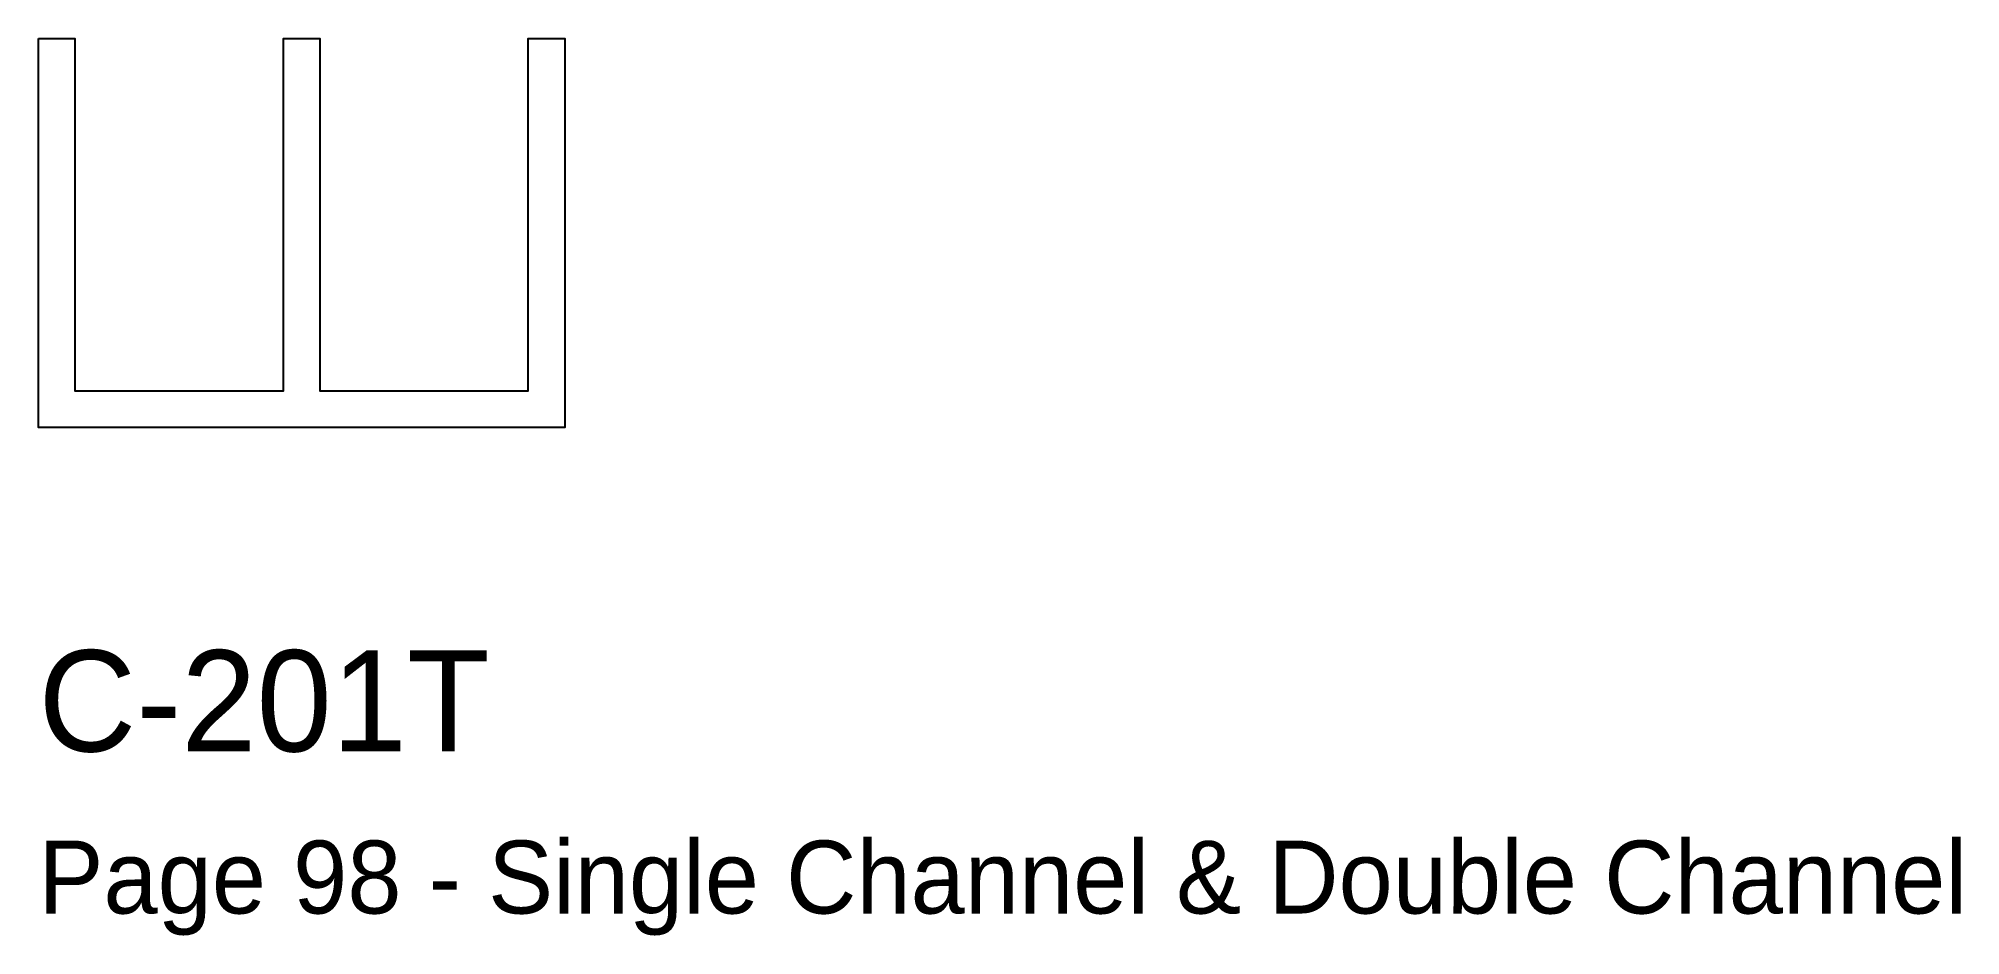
# Model space of a CAD drawing. Header units: millimetres. Extents: x 0 to 47.5, y -12.5 to 9.6.
import ezdxf

# ---------------------------------------------------------------- set-up
doc = ezdxf.new("R2010")
doc.units = ezdxf.units.MM
doc.layers.add('INFO', color=7, linetype='Continuous')
doc.layers.add('PROFILE', color=7, linetype='Continuous')

msp = doc.modelspace()

# ---------------------------------------------------------------- linework, layer by layer
at = {"layer": 'PROFILE'}
msp.add_lwpolyline([(0, 9.6), (0.9, 9.6), (0.9, 0.9), (6.05, 0.9), (6.05, 9.6), (6.95, 9.6), (6.95, 0.9), (12.1, 0.9), (12.1, 9.6), (13, 9.6), (13, 0), (0, 0)], close=True, dxfattribs=at)

# ---------------------------------------------------------------- texts
at = {"layer": 'INFO'}
for s, height, p in [('C-201T', 2.5, (0, -8)), ('Page 98 - Single Channel & Double Channel', 1.8, (0, -12))]:
    msp.add_text(s, height=height, dxfattribs=at).set_placement(p)

doc.saveas('drawing.dxf')
